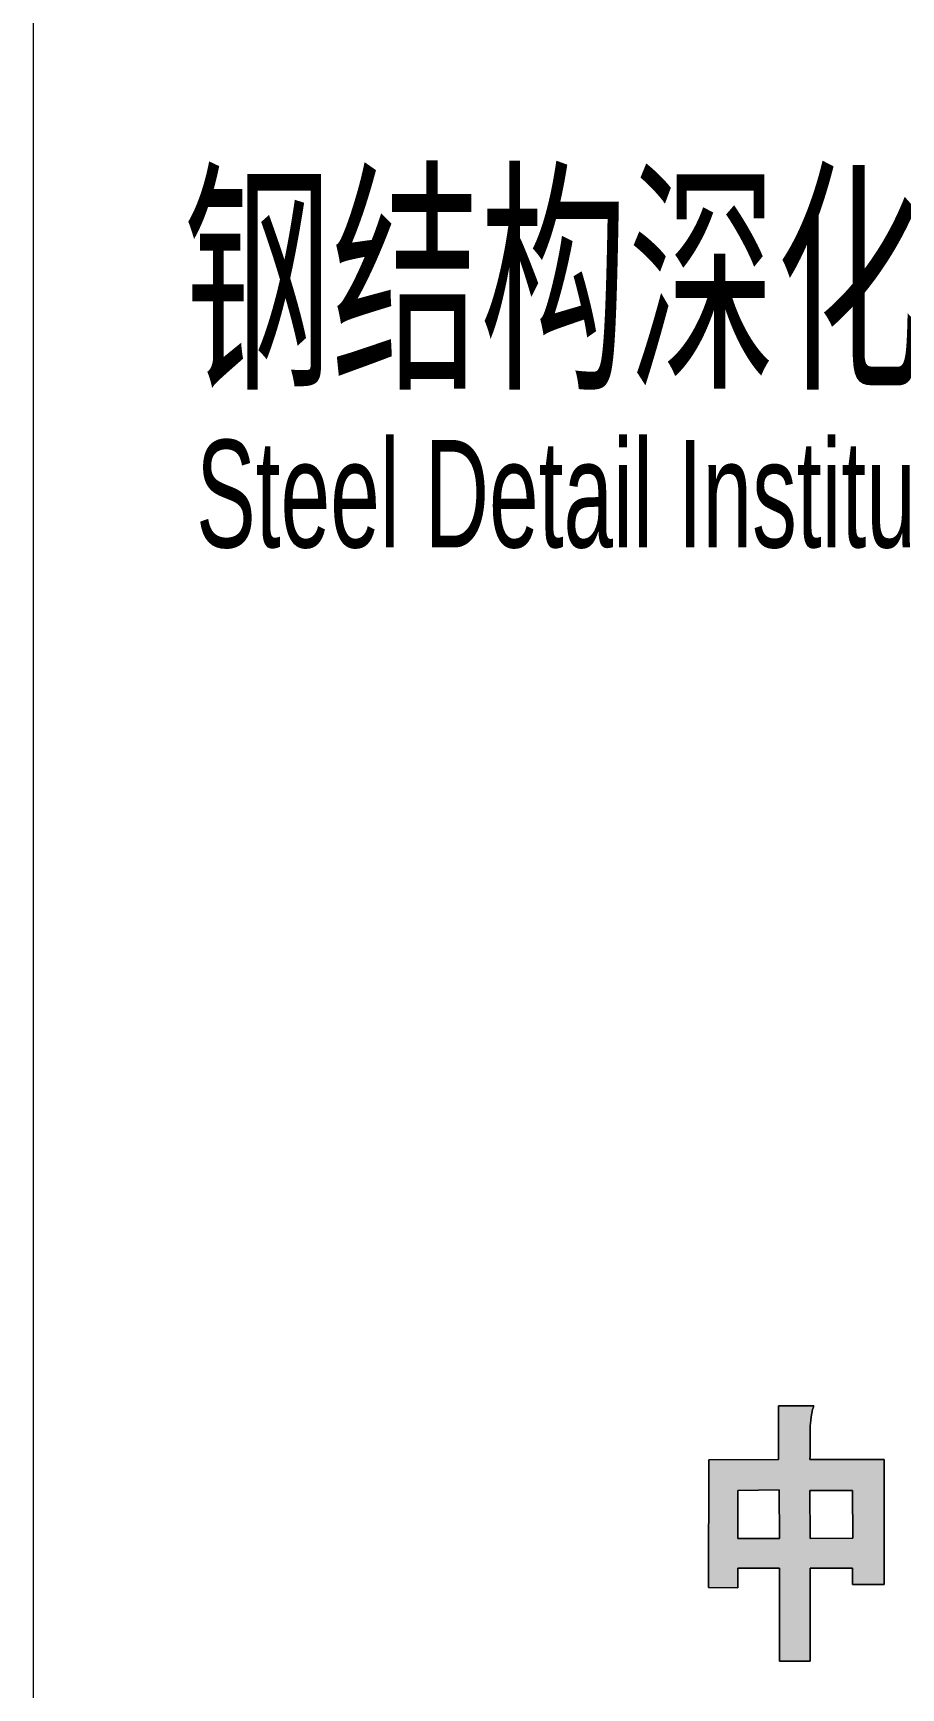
# Model space of a CAD drawing. Header units: millimetres. Extents: x 72 to 17970, y 150 to 12750.
# Drawn here: x 16197 to 16625, y 5747 to 6563 of the extents above; entities that cross this region are included whole.
import ezdxf

# ---------------------------------------------------------------- set-up
doc = ezdxf.new("R2010")
doc.units = ezdxf.units.MM
doc.linetypes.add('XKITLINE00', pattern=[0])
doc.layers.add('OtherObjectType', color=1, linetype='Continuous', lineweight=0)
doc.styles.add('$TD_AUDIT_GENERATED_(EE)', font='ARIAL.TTF')

# ---------------------------------------------------------------- blocks, each defined once
blk = doc.blocks.new('*A5')
at = {"layer": 'OtherObjectType'}
blk.add_hatch(color=7, dxfattribs=at).paths.add_polyline_path([(16579.99, 5820.99), (16601.03, 5821.18), (16600.95, 5844.66), (16616.49, 5859.91), (16616.53, 5798.39), (16600.99, 5798.28), (16600.95, 5806.34), (16580.12, 5806.48), (16579.99, 5760.56), (16564.96, 5760.54), (16564.94, 5806.39), (16544.46, 5806.41), (16544.42, 5796.77), (16530, 5796.87), (16530.05, 5859.81), (16564.42, 5859.92), (16564.43, 5886.45), (16581.81, 5886.34), (16581.54, 5885.47), (16581.3, 5884.59), (16580.89, 5882.82), (16580.57, 5881.03), (16580.33, 5879.22), (16580.09, 5876.5), (16580, 5861.77), (16579.97, 5859.94), (16616.49, 5859.91), (16564.82, 5845.08), (16544.42, 5844.6), (16544.45, 5820.97), (16564.95, 5820.98), (16564.82, 5845.08), (16616.49, 5859.91), (16600.95, 5844.66), (16579.97, 5844.68)], flags=17)
at = {"layer": 'OtherObjectType', "color": 7, "linetype": 'XKITLINE00', "lineweight": 0}
for p, q in [((16197, 12608.93), (16197, 288)), ((16564.43, 5886.45), (16564.42, 5859.92)), ((16564.42, 5859.92), (16564.43, 5886.45)), ((16581.81, 5886.34), (16564.43, 5886.45)), ((16564.43, 5886.45), (16581.81, 5886.34)), ((16580.33, 5879.22), (16580.57, 5881.03)), ((16580.57, 5881.03), (16580.33, 5879.22)), ((16580.57, 5881.03), (16580.89, 5882.82)), ((16580.89, 5882.82), (16580.57, 5881.03)), ((16580.89, 5882.82), (16581.3, 5884.59)), ((16581.3, 5884.59), (16580.89, 5882.82)), ((16581.3, 5884.59), (16581.54, 5885.47)), ((16581.54, 5885.47), (16581.3, 5884.59)), ((16581.54, 5885.47), (16581.81, 5886.34)), ((16581.81, 5886.34), (16581.54, 5885.47)), ((16580, 5861.77), (16580.09, 5876.5)), ((16580.09, 5876.5), (16580, 5861.77)), ((16580.09, 5876.5), (16580.33, 5879.22)), ((16580.33, 5879.22), (16580.09, 5876.5)), ((16530.05, 5859.81), (16530, 5796.87)), ((16530, 5796.87), (16530.05, 5859.81)), ((16564.42, 5859.92), (16530.05, 5859.81)), ((16530.05, 5859.81), (16564.42, 5859.92)), ((16579.97, 5859.94), (16580, 5861.77)), ((16580, 5861.77), (16579.97, 5859.94)), ((16616.49, 5859.91), (16579.97, 5859.94)), ((16579.97, 5859.94), (16616.49, 5859.91)), ((16616.53, 5798.39), (16616.49, 5859.91)), ((16616.49, 5859.91), (16616.53, 5798.39)), ((16544.42, 5844.6), (16564.82, 5845.08)), ((16564.82, 5845.08), (16544.42, 5844.6)), ((16544.45, 5820.97), (16544.42, 5844.6)), ((16544.42, 5844.6), (16544.45, 5820.97)), ((16564.82, 5845.08), (16564.95, 5820.98)), ((16564.95, 5820.98), (16564.82, 5845.08)), ((16579.99, 5820.99), (16579.97, 5844.68)), ((16579.97, 5844.68), (16600.95, 5844.66)), ((16600.95, 5844.66), (16579.97, 5844.68)), ((16579.97, 5844.68), (16579.99, 5820.99)), ((16600.95, 5844.66), (16601.03, 5821.18)), ((16601.03, 5821.18), (16600.95, 5844.66)), ((16564.95, 5820.98), (16544.45, 5820.97)), ((16544.45, 5820.97), (16564.95, 5820.98)), ((16601.03, 5821.18), (16579.99, 5820.99)), ((16579.99, 5820.99), (16601.03, 5821.18)), ((16544.42, 5796.77), (16544.46, 5806.41)), ((16544.46, 5806.41), (16544.42, 5796.77)), ((16544.46, 5806.41), (16564.94, 5806.39)), ((16564.94, 5806.39), (16544.46, 5806.41)), ((16564.94, 5806.39), (16564.96, 5760.54)), ((16564.96, 5760.54), (16564.94, 5806.39)), ((16579.99, 5760.56), (16580.12, 5806.48)), ((16580.12, 5806.48), (16579.99, 5760.56)), ((16580.12, 5806.48), (16600.95, 5806.34)), ((16600.95, 5806.34), (16580.12, 5806.48)), ((16600.95, 5806.34), (16600.99, 5798.28)), ((16600.99, 5798.28), (16600.95, 5806.34)), ((16600.99, 5798.28), (16616.53, 5798.39)), ((16616.53, 5798.39), (16600.99, 5798.28)), ((16530, 5796.87), (16544.42, 5796.77)), ((16544.42, 5796.77), (16530, 5796.87)), ((16564.96, 5760.54), (16579.99, 5760.56)), ((16579.99, 5760.56), (16564.96, 5760.54))]:
    blk.add_line(p, q, dxfattribs=at)
at = {"layer": 'OtherObjectType', "color": 7, "style": '$TD_AUDIT_GENERATED_(EE)', "width": 0.595}
for s, height, p in [('\\M+5B8D6\\M+5BDE1\\M+5B9B9\\M+5C9EE\\M+5BBAF\\M+5C9E8\\M+5BCC6\\M+5B5A5\\M+5CEBB', 90, (16271.16, 6396.91)), ('Steel Detail Institute', 52.9725, (16277.38, 6309.42))]:
    blk.add_text(s, height=height, dxfattribs=at).set_placement(p)

msp = doc.modelspace()

# ---------------------------------------------------------------- block references
at = {"lineweight": 0}
msp.add_blockref('*A5', (0, 0), dxfattribs=at)

doc.saveas('drawing.dxf')
